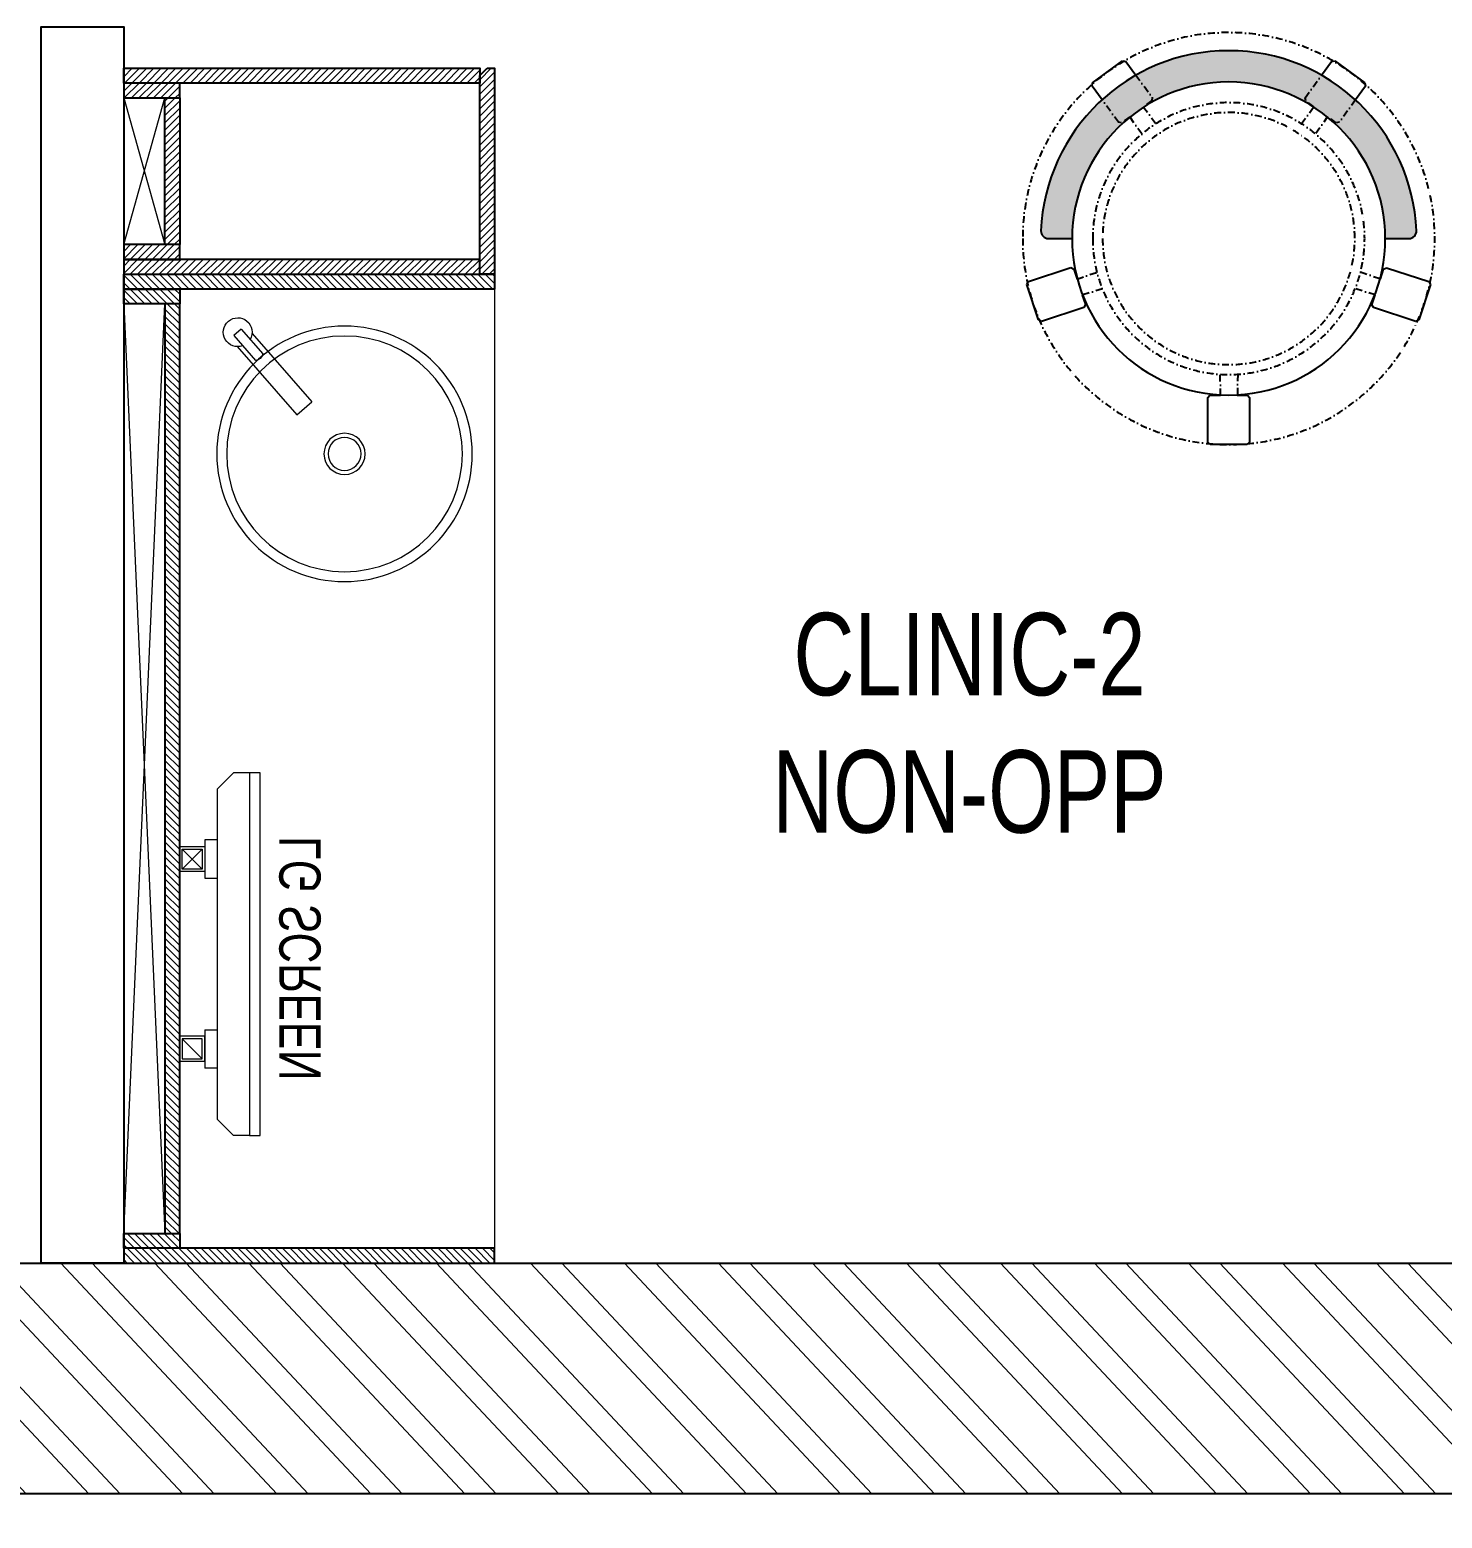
# Model space of a CAD drawing. Header units: feet. Extents: x 2861080 to 2876620, y -5769285 to -5762565.
# Drawn here: x 2873866 to 2875580, y -5768135 to -5766329 of the extents above; entities that cross this region are included whole.
import ezdxf

# ---------------------------------------------------------------- set-up
doc = ezdxf.new("R2010")
doc.units = ezdxf.units.FT
doc.header["$LTSCALE"] = 33
doc.header["$MEASUREMENT"] = 0
doc.linetypes.add('DASHDOT2', pattern=[0.5, 0.25, -0.125, 0, -0.125])
doc.layers.add('A-WALL', color=1, linetype='Continuous')
for name, color, linetype, lineweight in [('Floor-Unit', 1, 'Continuous', 13), ('HATCH', 9, 'Continuous', 9), ('LENS-FURNITURE', 13, 'Continuous', 9), ('LENS_DIMENSION', 193, 'Continuous', 0), ('LENS_PARTITION', 21, 'Continuous', 25), ('LENS_TEXT', 31, 'Continuous', 5), ('LK-FF&E WALL', 1, 'Continuous', 9), ('LK-IT', 3, 'Continuous', 18), ('LN-ELEVATION-1', 81, 'Continuous', 25), ('LN-ELEVATION-2', 103, 'Continuous', 20), ('LN-ELEVATION-3', 125, 'Continuous', 18), ('LN-HATCH', 251, 'Continuous', 0), ('TV', 92, 'Continuous', 18)]:
    doc.layers.add(name, color=color, linetype=linetype, lineweight=lineweight)
doc.styles.get("Standard").update_dxf_attribs({"font": 'GILC____.TTF'})
pattern_1 = [(44.99999999999998, (35858.5, -100655.3575484328), (-4.419417382415918, 4.419417382415923), [])]

# ---------------------------------------------------------------- blocks, each defined once
blk = doc.blocks.new('A$C77818510')
at = {"layer": 'LN-HATCH'}
h = blk.add_hatch(dxfattribs=at)
h.set_pattern_fill('ANSI32', color=256, scale=222, angle=268.1105192815815)
h.set_pattern_definition([(313.1105192815815, (-2876679.923323048, 5460004.65301725), (60.77556509153959, 56.89370077437428), []), (313.1105192815815, (-2876681.217277818, 5459965.429928693), (60.77556509153959, 56.89370077437428), [])])
h.paths.add_polyline_path([(-14940, 5399.999999523164), (-13680, 5399.999999523164), (-13680, 5120), (-14940, 5120)])
h.paths.add_polyline_path([(-14940, -900), (-13400, -900), (-13400, -1180), (-14940, -1180)])
h.paths.add_polyline_path([(-4640, 0), (-13400, 0), (-13400, 280), (-4640, 280)])
h.paths.add_polyline_path([(-4220, 280), (-280, 280), (-280, 5120), (-2040, 5120), (-2040, 3560), (-2459.999999046326, 3560), (-2459.999999046326, 5120), (-4220, 5120), (-4220, 5399.999999523164), (0, 5399.999999523164), (0, 0), (-4220, 0)])
h.paths.add_polyline_path([(-1030, 2987), (-1030, 2837), (-2190, 2837), (-2190, 3560), (-2040, 3560), (-2040, 2987)], flags=17)
h.paths.add_polyline_path([(-9879.999999046326, 5399.999999523164), (-4640, 5399.999999523164), (-4640, 5120), (-7759.999999046326, 5120), (-7759.999999046792, 5040), (-8000, 5040), (-8000, 5120), (-9879.999999046326, 5120)])
h.paths.add_polyline_path([(-13400, 5399.999999523164), (-10299.99999904632, 5399.999999523164), (-10299.99999904632, 5120), (-13400, 5120)])
at = {"layer": 'A-WALL'}
blk.add_lwpolyline([(-4220, 280), (-280, 280), (-280, 5120), (-2040, 5120), (-2040, 3560), (-2459.999999046326, 3560), (-2459.999999046326, 5120), (-4220, 5120), (-4220, 5399.999999523164), (0, 5399.999999523164), (0, 0), (-4220, 0)], close=True, dxfattribs=at)
blk = doc.blocks.new('rtf')
at = {"color": 0, "linetype": 'ByBlock', "lineweight": -2}
for p, q in [((16412.5253540573, -172798.8148984113), (16452.40026456733, -172798.8148984113)), ((16412.5253540573, -172810.8148984113), (16412.5253540573, -172798.8148984113)), ((16425.26329468148, -172793.1007600746), (16535.26329468148, -172793.1007600746)), ((16535.26329468148, -172793.1007600746), (16535.26329468148, -172817.1007600746)), ((16412.5253540573, -172810.8148984113), (16452.40026456733, -172810.8148984113)), ((16425.26329468148, -172817.1007600746), (16535.26329468148, -172817.1007600746))]:
    blk.add_line(p, q, dxfattribs=at)
for centre, radius, start, end in [((16412.5253540573, -172805.1007600746), 17.5, 21.05058810897431, 340.9421780194656), ((16444.53660690578, -172804.8148984114), 9.891264419597851, 322.656233941354, 37.34376605891414)]:
    blk.add_arc(centre, radius, start, end, dxfattribs=at)
blk = doc.blocks.new('dsg')
at = {"color": 0, "linetype": 'ByBlock', "lineweight": -2}
for radius in [155, 143, 25, 20]:
    blk.add_circle((11491.5035008227, -171102.5847399924), radius, dxfattribs=at)
blk.add_blockref('rtf', (-5117.472106590168, 1702.9323767405), dxfattribs=at)
blk = doc.blocks.new('CLINIC - CABINET SINK')
at = {"layer": 'LN-HATCH', "ltscale": 0.5}
h = blk.add_hatch(dxfattribs=at)
h.set_pattern_fill('ANSI31', color=256, scale=2)
h.set_pattern_definition([(45, (4052861.500382861, 1708016.355767586), (-4.490128060534575, 4.490128060534575), [])])
h.paths.add_polyline_path([(-563.359543572413, 156.9999999999999), (564.640456427587, 156.9999999999999), (564.640456427587, 174.9999999999999), (-563.359543572413, 174.9999999999999)])
h.paths.add_polyline_path([(582.6404564275867, 225), (600.6404564275867, 225), (600.6404564275867, -225), (582.6404564275867, -225)])
h.paths.add_polyline_path([(564.640456427587, 225), (582.6404564275867, 225), (582.6404564275867, 156.9999999999999), (564.640456427587, 156.9999999999999)])
h.paths.add_polyline_path([(-581.359543572413, 225), (-599.359543572413, 225), (-599.359543572413, -225), (-581.359543572413, -225)])
h.paths.add_polyline_path([(-581.359543572413, 225), (-563.359543572413, 225), (-563.359543572413, 156.9999999999999), (-581.359543572413, 156.9999999999999)])
at = {"layer": 'LN-ELEVATION-1', "ltscale": 0.5}
for points in [[(-581.359543572413, 225), (-599.359543572413, 225), (-599.359543572413, -225), (-581.359543572413, -225)], [(-581.359543572413, 225), (-563.359543572413, 225), (-563.359543572413, 156.9999999999999), (-581.359543572413, 156.9999999999999)], [(564.640456427587, 225), (582.6404564275867, 225), (582.6404564275867, 156.9999999999999), (564.640456427587, 156.9999999999999)], [(582.6404564275867, 225), (600.6404564275867, 225), (600.6404564275867, -225), (582.6404564275867, -225)], [(-563.359543572413, 156.9999999999999), (564.640456427587, 156.9999999999999), (564.640456427587, 174.9999999999999), (-563.359543572413, 174.9999999999999)]]:
    blk.add_lwpolyline(points, close=True, dxfattribs=at)
at = {"layer": 'LN-ELEVATION-2', "ltscale": 0.5}
blk.add_line((582.6404564275867, -225), (-581.359543572413, -225), dxfattribs=at)
at = {"layer": 'LN-HATCH', "ltscale": 0.5}
for p, q in [((564.640456427587, 225), (-563.359543572413, 174.9999999999999)), ((-563.359543572413, 225), (564.640456427587, 174.9999999999999))]:
    blk.add_line(p, q, dxfattribs=at)
at = {"layer": 'LN-ELEVATION-3', "xscale": -1, "rotation": 41.1558274151866}
blk.add_blockref('dsg', (-103569.3304926871, 136346.6509754679), dxfattribs=at)
blk = doc.blocks.new('CLINIC SCREEN')
at = {"layer": 'TV'}
for p, q in [((-103.1090284836336, 42.85441964946222), (-127.4114311772946, 18.55201695591665)), ((-127.4114311772946, 42.85441964946222), (-103.1090284836336, 18.55201695591665)), ((102.7052824410566, 42.85441964946222), (127.007685134602, 18.55201695591665))]:
    blk.add_line(p, q, dxfattribs=at)
at = {"layer": 'TV', "ltscale": 12}
for p, q in [((-220.0000000000082, -19.41163062257681), (-200.5883693773149, 0)), ((200.5883693773149, 0), (-200.5883693773149, 0)), ((-138.5315413423604, 0), (-138.5315413423604, 15.514207008644)), ((-138.5315413423604, 15.514207008644), (-91.98892031613741, 15.514207008644)), ((-91.98892031613741, 15.514207008644), (-91.98892031613741, 0)), ((91.98892031610741, 15.514207008644), (91.98892031610741, 0)), ((91.98892031610741, 15.514207008644), (138.5315413423595, 15.514207008644)), ((138.5315413423595, 0), (138.5315413423595, 15.514207008644)), ((219.9999999999918, -19.41163062257681), (200.5883693773149, 0)), ((-220.0000000000082, -38.82326124538668), (-220.0000000000082, -19.41163062257681)), ((219.9999999999918, -38.82326124538668), (219.9999999999918, -19.41163062257681))]:
    blk.add_line(p, q, dxfattribs=at)
at = {"layer": 'TV'}
for points in [[(-130.4492315140169, 15.51421661919448), (-100.0712281470269, 15.51421661919448), (-100.0712281470269, 45.89221998606814), (-130.4492315140169, 45.89221998606814)], [(-127.4114311772946, 18.55201695591665), (-103.1090284836336, 18.55201695591665), (-103.1090284836336, 42.85441964946222), (-127.4114311772946, 42.85441964946222)], [(130.0454854713243, 15.51421661919448), (99.66748210433435, 15.51421661919448), (99.66748210433435, 45.89221998606814), (130.0454854713243, 45.89221998606814)], [(127.007685134602, 18.55201695591665), (102.7052824410566, 18.55201695591665), (102.7052824410566, 42.85441964946222), (127.007685134602, 42.85441964946222)]]:
    blk.add_lwpolyline(points, close=True, dxfattribs=at)
at = {"layer": 'TV', "ltscale": 12}
blk.add_lwpolyline([(-220.0000000000082, -51.71278328332107), (-220.0000000000082, -38.82326124538668), (219.9999999999918, -38.82326124538668), (219.9999999999918, -51.71278328332107)], close=True, dxfattribs=at)
at = {"layer": 'Floor-Unit', "color": 0, "ltscale": 2, "insert": (5.199680584678389, -100.4085774972336), "char_height": 50, "attachment_point": 5}
blk.add_mtext_dynamic_manual_height_columns('LG SCREEN', width=466.4796511627907, gutter_width=12.5, heights=[0], dxfattribs=at)
blk = doc.blocks.new('CLINIC - MOP CLOSET')
at = {"layer": 'LN-HATCH', "ltscale": 0.5}
h = blk.add_hatch(dxfattribs=at)
h.set_pattern_fill('ANSI31', color=256, scale=50, angle=360)
h.set_pattern_definition(pattern_1)
h.paths.add_polyline_path([(-106.3595435724128, 216), (-124.3595435724128, 216), (-124.3595435724128, -216), (-106.3595435724128, -216)])
h = blk.add_hatch(dxfattribs=at)
h.set_pattern_fill('ANSI31', color=256, scale=50, angle=360)
h.set_pattern_definition(pattern_1)
h.paths.add_polyline_path([(-106.3595435724128, 216), (-88.35954357241282, 216), (-88.35954357241282, 148), (-106.3595435724128, 148)])
h = blk.add_hatch(dxfattribs=at)
h.set_pattern_fill('ANSI31', color=256, scale=50, angle=360)
h.set_pattern_definition(pattern_1)
h.paths.add_polyline_path([(89.64045642758717, 216), (107.6404564275872, 216), (107.6404564275872, 148), (89.64045642758717, 148)])
h = blk.add_hatch(dxfattribs=at)
h.set_pattern_fill('ANSI31', color=256, scale=50, angle=360)
h.set_pattern_definition(pattern_1)
h.paths.add_polyline_path([(107.6404564275872, 216), (125.6404564275872, 216), (125.6404564275872, -216), (107.6404564275872, -216)])
h = blk.add_hatch(dxfattribs=at)
h.set_pattern_fill('ANSI31', color=256, scale=50, angle=360)
h.set_pattern_definition(pattern_1)
h.paths.add_polyline_path([(-88.35954357241282, 148), (89.64045642758717, 148), (89.64045642758717, 166), (-88.35954357241282, 166)])
h = blk.add_hatch(dxfattribs=at)
h.set_pattern_fill('ANSI31', color=256, scale=50, angle=360)
h.set_pattern_definition([(44.99999999999998, (35894.5, -101037.3575484328), (-4.419417382415918, 4.419417382415923), [])])
h.paths.add_polyline_path([(-115.3595435724055, -216), (-124.3595435724128, -225), (-124.3595435724128, -234), (125.6404564275872, -234), (125.6404564275872, -216)])
at = {"layer": 'LN-ELEVATION-1', "ltscale": 0.5}
for points in [[(-106.3595435724128, 216), (-124.3595435724128, 216), (-124.3595435724128, -216), (-106.3595435724128, -216)], [(-106.3595435724128, 216), (-88.35954357241282, 216), (-88.35954357241282, 148), (-106.3595435724128, 148)], [(89.64045642758717, 216), (107.6404564275872, 216), (107.6404564275872, 148), (89.64045642758717, 148)], [(107.6404564275872, 216), (125.6404564275872, 216), (125.6404564275872, -216), (107.6404564275872, -216)], [(-88.35954357241282, 148), (89.64045642758717, 148), (89.64045642758717, 166), (-88.35954357241282, 166)], [(-124.3595435724128, -225), (-124.3595435724128, -234), (125.6404564275872, -234), (125.6404564275872, -216), (-115.3595435724128, -216)]]:
    blk.add_lwpolyline(points, close=True, dxfattribs=at)
at = {"layer": 'LN-HATCH', "ltscale": 0.5}
for p, q in [((89.64045642758717, 216), (-88.35954357241282, 166)), ((-88.35954357241282, 216), (89.64045642758717, 166))]:
    blk.add_line(p, q, dxfattribs=at)
blk = doc.blocks.new('DR STOOL')
at = {"layer": 'HATCH'}
h = blk.add_hatch(dxfattribs=at)
h.set_pattern_fill('ANSI36', color=250, angle=-90.00000000000001)
h.set_pattern_definition([(315, (-227.8099174643867, 917.3997257252777), (6.173926083235043, -1.683798022700468), [7.9375, -1.587499999999999, 0, -1.587499999999999])])
edge = h.paths.add_edge_path()
edge.add_line((-190.0000000041909, 4.511094e-10), (-218.6899174675346, 4.511094e-10))
edge.add_arc((-218.6899174670689, 9.120000000388245), 9.119999999940092, 177.6119845363388, 269.9999999996136, ccw=False)
edge.add_arc((-1.8626451e-09, 3.565219e-10), 228.000000002257, 2.3880154632688004, 177.6119845367313, ccw=False)
edge.add_arc((218.6899174633436, 9.120000000497384), 9.120000000051716, -90.00000000034493, 2.3880154629299, ccw=False)
edge.add_line((218.6899174633436, 4.511094e-10), (190, 4.511094e-10))
edge.add_arc((-1.8626451e-09, 4.511094e-10), 190.000000001979, -1.27e-14, 180)
at = {"layer": 'LN-ELEVATION-1', "color": 1, "ltscale": 100}
for p, q in [((-128.6221585394814, 215.4841044476634), (-165.2704676063731, 189.0243927398114)), ((-124.7228340068832, 214.8545704018979), (-128.6221585394814, 215.4841044476634)), ((-112.6981821293011, 198.1996966340157), (-124.7228340068832, 214.8545704018979)), ((124.7553772013634, 214.9803744515593), (112.5488144652918, 198.2845540212292)), ((128.7014972954057, 215.5933048763618), (124.7553772013634, 214.9803744515593)), ((128.7014972954057, 215.5933048763618), (124.7553772013634, 214.9803744515593)), ((165.1911288509145, 188.915192311113), (128.7014972954057, 215.5933048763618)), ((165.1911288509145, 188.915192311113), (128.7014972954057, 215.5933048763618)), ((-165.2704676063731, 189.0243927398114), (-165.9069543029182, 185.0820035930228)), ((-165.9069543029182, 185.0820035930228), (-153.8003208162263, 168.3135803133482)), ((153.6734594982117, 168.4294150282658), (165.7973639420234, 185.0121775862135)), ((165.7973639420234, 185.0121775862135), (165.1911288509145, 188.915192311113)), ((165.7973639420234, 185.0121775862135), (165.1911288509145, 188.915192311113)), ((-191.2928382232785, -35.45407700946089), (-242.9550312487409, -52.24013893969095)), ((-187.9259491492994, -37.1695928365807), (-191.2928382232785, -35.45407700946089)), ((191.3981811110861, -35.27656588272658), (188.0651108901948, -36.96233201187715)), ((243.0100176925771, -52.21682526778022), (191.3981811110861, -35.27656588272658)), ((-242.9550312487409, -52.24013893969095), (-244.7482102331705, -55.75945052818861)), ((-184.1424400564283, -48.81403796559607), (-187.9259491492994, -37.1695928365807)), ((188.0651108901948, -36.96233201187715), (184.0504167033359, -49.19388854173303)), ((244.8123673382215, -55.78040257930116), (243.0100176925771, -52.21682526778022)), ((-244.7482102331705, -55.75945052818861), (-230.7800458371639, -98.74904560100549)), ((-173.8639617776498, -80.4479453730819), (-177.8421125086024, -68.2044548037811)), ((177.6922140880488, -68.56540505095472), (173.8739495249465, -80.1985000452405)), ((230.715890809428, -98.7280946081737), (244.8123673382215, -55.78040257930116)), ((-227.2218665438704, -100.5620286722478), (-175.5596735184081, -83.7759667420105)), ((-175.5596735184081, -83.7759667420105), (-173.8639617776498, -80.4479453730819)), ((173.8739495249465, -80.1985000452405), (175.5794035866856, -83.5704969359358)), ((175.5794035866856, -83.5704969359358), (227.1912401677109, -100.5107563209894)), ((-230.7800458371639, -98.74904560100549), (-227.2218665438704, -100.5620286722478)), ((227.1912401677109, -100.5107563209894), (230.715890809428, -98.7280946081737)), ((-22.72193054761737, -190.2142363802995), (-25.39390889601782, -192.886214728569)), ((-25.39390889601782, -192.886214728569), (-25.39390889601782, -247.2070584567482)), ((-10.47823652112856, -190.2142363802995), (-22.72193054761737, -190.2142363802995)), ((22.78362171910703, -190.2142363802995), (9.910054048988968, -190.2142363802995)), ((25.42475448176265, -192.8553691428751), (22.78362171910703, -190.2142363802995)), ((25.42475448176265, -247.1762128710543), (25.42475448176265, -192.8553691428751)), ((-25.39390889601782, -247.2070584567482), (-22.60096735274419, -250)), ((-22.60096735274419, -250), (22.60096735274419, -250)), ((22.60096735274419, -250), (25.42475448176265, -247.1762128710543))]:
    blk.add_line(p, q, dxfattribs=at)
at = {"layer": 'LN-ELEVATION-1', "linetype": 'DASHDOT2'}
for p, q in [((-92.92521573789418, 170.8129362839827), (-112.6981821293011, 198.1996966340157)), ((112.5488144652918, 198.2845540212292), (92.69529851106927, 171.1294289919315)), ((-153.8003208162263, 168.3135803133482), (-134.1093360339291, 141.0403694751003)), ((-103.4542870586738, 159.9154408004979), (-93.52748446213081, 167.0824927485227)), ((-93.52748446213081, 167.0824927485227), (-92.92521573789418, 170.8129362839827)), ((92.69529851106927, 171.1294289919315), (93.26858203159645, 167.4385604566923)), ((93.26858203159645, 167.4385604566923), (103.6608748426661, 159.8406005539291)), ((133.7372852512635, 141.1612321265929), (153.6734594982117, 168.4294150282658)), ((-130.4219571123831, 140.4450534014686), (-119.9844727469608, 147.9808124662595)), ((-119.9844727469608, 147.9808124662595), (-105.3687285655178, 126.9741353208374)), ((-88.15393704269081, 139.4771787207864), (-103.4542870586738, 159.9154408004979)), ((103.6608748426661, 159.8406005539291), (88.19885099539533, 139.4487815762331)), ((105.4096150295809, 126.94019481352), (120.1194891873747, 147.8074627162714)), ((120.1194891873747, 147.8074627162714), (130.0033113472163, 140.5812532722048)), ((-134.1093360339291, 141.0403694751003), (-130.4219571123831, 140.4450534014686)), ((130.0033113472163, 140.5812532722048), (133.7372852512635, 141.1612321265929)), ((-159.954806596972, -40.49024384317454), (-184.1424400564283, -48.81403796559607)), ((184.0504167033359, -49.19388854173303), (159.8786162491887, -40.79004861696012)), ((-177.8421125086024, -68.2044548037811), (-153.4148110738024, -60.73628028803068)), ((153.3006618716754, -61.02382378749462), (177.6922140880488, -68.56540505095472)), ((-10.92024635523557, -164.6382343793375), (-10.47823652112856, -190.2142363802995)), ((9.910054048988968, -190.2142363802995), (10.35584833659231, -164.674698740353))]:
    blk.add_line(p, q, dxfattribs=at)
at = {"layer": 'LN-ELEVATION-1', "color": 1, "ltscale": 100}
blk.add_lwpolyline([(-190.0000000023283, 0), (-218.6899174656719, 0, -0.4264743413925903), (-227.8019973598421, 9.5, -0.959166304662544), (227.8019973593764, 9.5, -0.4264743413925903), (218.6899174647406, 0), (190.0000000013969, 0)], format="xyb", dxfattribs=at)
at = {"layer": 'LN-ELEVATION-1', "linetype": 'DASHDOT2'}
for radius in [250, 165, 153]:
    blk.add_circle((0, 0), radius, dxfattribs=at)
at = {"layer": 'LN-ELEVATION-1', "color": 1, "ltscale": 100}
blk.add_circle((0, 0), 190, dxfattribs=at)

msp = doc.modelspace()

# ---------------------------------------------------------------- linework, layer by layer
at = {"layer": 'LENS_PARTITION'}
msp.add_lwpolyline([(2873979.92900058, -5767825.411193089), (2873879.92900058, -5767825.411193089), (2873879.92900058, -5766325.411193089), (2873979.92900058, -5766325.411193089)], close=True, dxfattribs=at)

# ---------------------------------------------------------------- block references
at = {"layer": 'LENS-FURNITURE', "xscale": -1}
msp.add_blockref('DR STOOL', (2875320.789554483, -5766582.137104705), dxfattribs=at)
at = {"layer": 'LENS_DIMENSION'}
msp.add_blockref('A$C77818510', (2876619.92900058, -5768105.411193089), dxfattribs=at)
at = {"layer": 'LK-FF&E WALL', "xscale": -1, "rotation": 90}
msp.add_blockref('CLINIC - MOP CLOSET', (2874195.92900058, -5766499.770736661), dxfattribs=at)
at = {"layer": 'LK-FF&E WALL', "rotation": 90.00000000000003}
msp.add_blockref('CLINIC - CABINET SINK', (2874204.92900058, -5767226.051649516), dxfattribs=at)
at = {"layer": 'LK-IT', "xscale": -1, "rotation": 89.99999999999991}
msp.add_blockref('CLINIC SCREEN', (2874093.821220555, -5767450.411193088), dxfattribs=at)

# ---------------------------------------------------------------- texts
at = {"layer": 'LENS_TEXT', "linetype": 'Continuous', "ltscale": 3, "insert": (2875006.202836175, -5767170.44194537), "char_height": 100, "attachment_point": 5}
msp.add_mtext_dynamic_manual_height_columns('CLINIC-2\\PNON-OPP', width=730.5073781448633, gutter_width=0.9999999999999992, heights=[0], dxfattribs=at)

doc.saveas('drawing.dxf')
